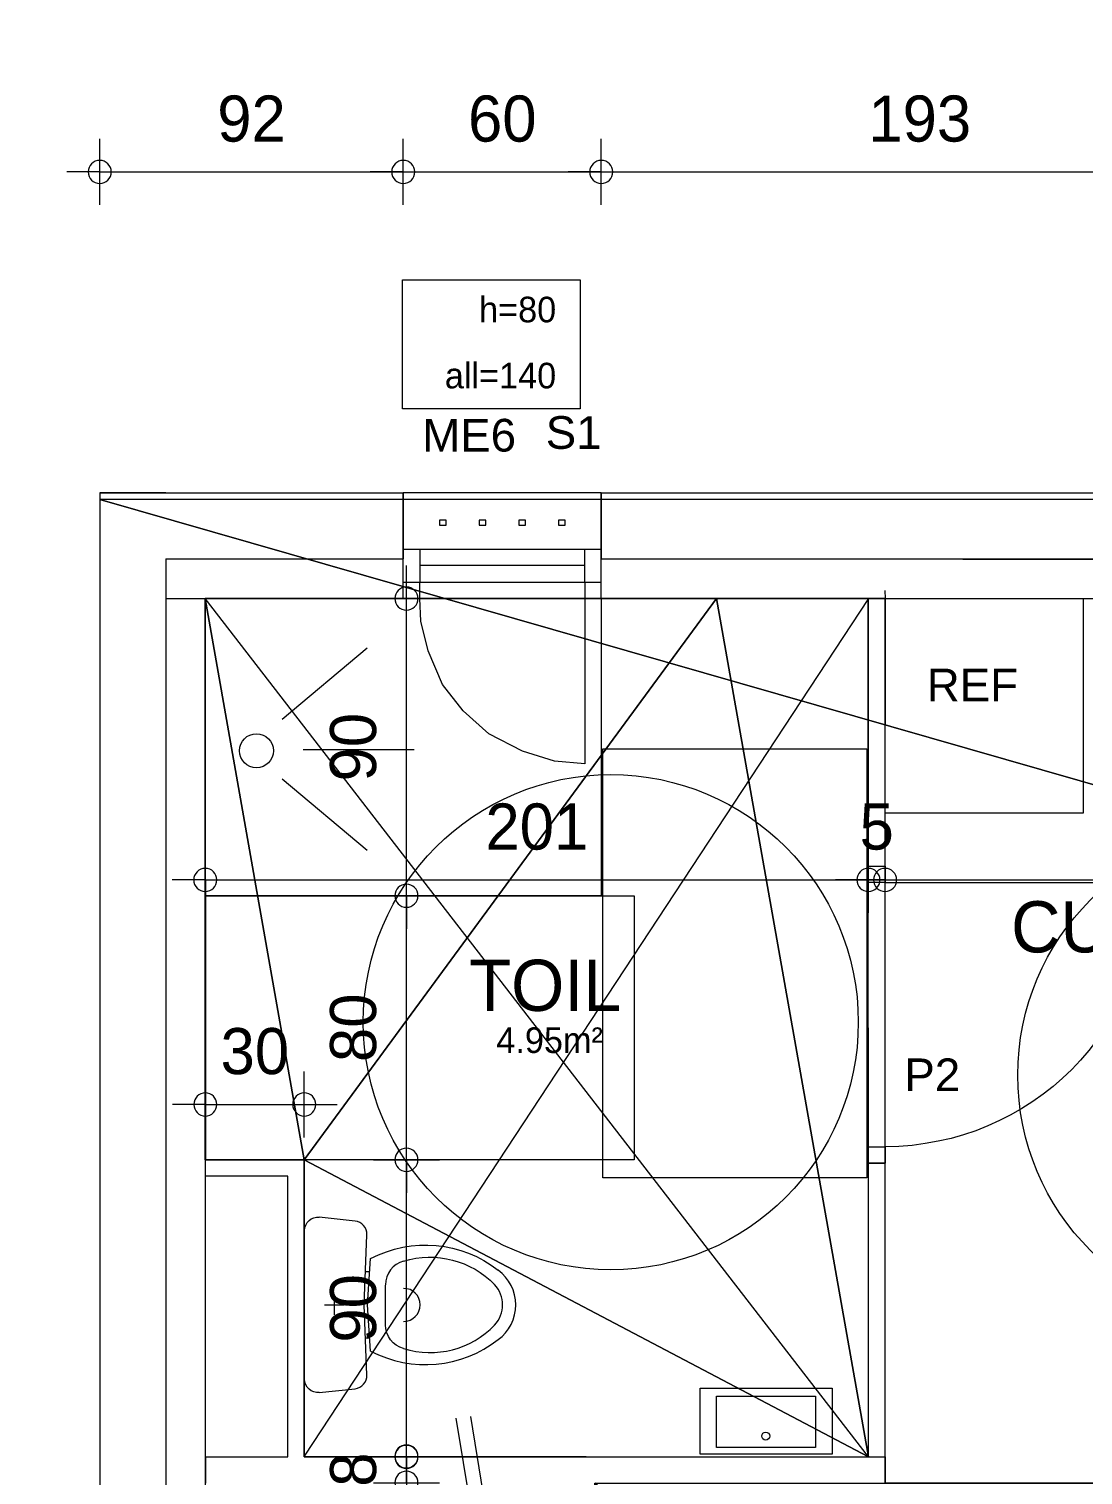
# Model space of a CAD drawing. Header units: metres. Extents: x 1.8 to 61.8, y -52.8 to -10.8.
# Drawn here: x 6.387 to 9.582, y -18.646 to -14.265 of the extents above; entities that cross this region are included whole.
import ezdxf
from ezdxf.enums import TextEntityAlignment as Align
from ezdxf.lldxf.tags import DXFTag

# ---------------------------------------------------------------- set-up
doc = ezdxf.new("R2010")
doc.units = ezdxf.units.M
doc.header["$MEASUREMENT"] = 0
for name, color, linetype in [('Calque commun', 7, 'Continuous'), ('Calque2', 7, 'Continuous'), ('Calque7', 7, 'Continuous'), ('Textes', 7, 'Continuous')]:
    doc.layers.add(name, color=color, linetype=linetype)
doc.styles.add('Arial8', font='arial.ttf', dxfattribs={"height": 0.098961})
doc.styles.add('Century Gothic11', font='GOTHIC.TTF', dxfattribs={"height": 0.139636})
doc.styles.add('Century Gothic19', font='GOTHIC.TTF', dxfattribs={"height": 0.155151})
doc.styles.add('Century Gothic5', font='GOTHIC.TTF', dxfattribs={"height": 0.077575})
tags = doc.linetypes.add('DASHDOT2', pattern=[0.5, 0.25, -0.125, 0, -0.125]).pattern_tags.tags
tags[10:11] = [DXFTag(74, 4), DXFTag(75, 0), DXFTag(340, '0'), DXFTag(46, 1.0), DXFTag(50, 0.0), DXFTag(44, 0.0), DXFTag(45, 0.0)]
tags[8:9] = [DXFTag(74, 4), DXFTag(75, 0), DXFTag(340, '0'), DXFTag(46, 1.0), DXFTag(50, 0.0), DXFTag(44, 0.0), DXFTag(45, 0.0)]
tags[6:7] = [DXFTag(74, 4), DXFTag(75, 0), DXFTag(340, '0'), DXFTag(46, 1.0), DXFTag(50, 0.0), DXFTag(44, 0.0), DXFTag(45, 0.0)]
tags[4:5] = [DXFTag(74, 4), DXFTag(75, 0), DXFTag(340, '0'), DXFTag(46, 1.0), DXFTag(50, 0.0), DXFTag(44, 0.0), DXFTag(45, 0.0)]
tags = doc.linetypes.add('HIDDEN', pattern=[0.375, 0.25, -0.125]).pattern_tags.tags
tags[6:7] = [DXFTag(74, 4), DXFTag(75, 0), DXFTag(340, '0'), DXFTag(46, 1.0), DXFTag(50, 0.0), DXFTag(44, 0.0), DXFTag(45, 0.0)]
tags[4:5] = [DXFTag(74, 4), DXFTag(75, 0), DXFTag(340, '0'), DXFTag(46, 1.0), DXFTag(50, 0.0), DXFTag(44, 0.0), DXFTag(45, 0.0)]
tags = doc.linetypes.add('HIDDEN2', pattern=[0.1875, 0.125, -0.0625]).pattern_tags.tags
tags[6:7] = [DXFTag(74, 4), DXFTag(75, 0), DXFTag(340, '0'), DXFTag(46, 1.0), DXFTag(50, 0.0), DXFTag(44, 0.0), DXFTag(45, 0.0)]
tags[4:5] = [DXFTag(74, 4), DXFTag(75, 0), DXFTag(340, '0'), DXFTag(46, 1.0), DXFTag(50, 0.0), DXFTag(44, 0.0), DXFTag(45, 0.0)]

# ---------------------------------------------------------------- blocks, each defined once
blk = doc.blocks.new('Block52915')
at = {"layer": 'Calque commun', "color": 7, "linetype": 'Continuous', "lineweight": 18}
for p, q in [((6.8015, -15.6712), (6.6016, -15.6712)), ((6.8015, -15.8712), (6.8016, -15.8712))]:
    blk.add_line(p, q, dxfattribs=at)
at = {"layer": 'Calque commun', "color": 7, "linetype": 'Continuous', "lineweight": 9}
blk.add_line((6.8015, -15.9912), (6.9216, -15.9912), dxfattribs=at)
blk = doc.blocks.new('Block52943')
at = {"layer": 'Calque commun', "color": 7, "linetype": 'Continuous', "lineweight": 18}
for p, q in [((6.6015, -15.6712), (7.5216, -15.6712)), ((8.1216, -15.6712), (10.0516, -15.6712))]:
    blk.add_line(p, q, dxfattribs=at)
at = {"layer": 'Calque commun', "color": 7, "linetype": 'Continuous', "lineweight": 9}
for p, q in [((6.8015, -15.8712), (7.5216, -15.8712)), ((8.1216, -15.8712), (10.0516, -15.8712)), ((6.9216, -15.9912), (7.5216, -15.9912)), ((8.1216, -15.9912), (10.0516, -15.9912))]:
    blk.add_line(p, q, dxfattribs=at)
blk = doc.blocks.new('Block52944')
at = {"layer": 'Calque commun', "color": 7, "linetype": 'Continuous', "lineweight": 18}
blk.add_line((6.6015, -15.6712), (6.6015, -24.6712), dxfattribs=at)
at = {"layer": 'Calque commun', "color": 7, "linetype": 'Continuous', "lineweight": 9}
for p, q in [((6.8015, -15.8712), (6.8015, -24.4712)), ((6.9216, -15.9912), (6.9216, -24.3512))]:
    blk.add_line(p, q, dxfattribs=at)
blk = doc.blocks.new('new37')
at = {"layer": 'Calque commun', "color": 5, "linetype": 'Continuous', "lineweight": 9}
blk.add_arc((0, 0), 0.5, 0, 359.99941, dxfattribs=at)
blk = doc.blocks.new('new38')
at = {"layer": 'Calque commun', "color": 5, "linetype": 'Continuous', "lineweight": 9}
blk.add_arc((0, 0), 0.5, 0, 359.99941, dxfattribs=at)
blk = doc.blocks.new('DimLine53129')
at = {"layer": 'Calque commun', "color": 5, "linetype": 'Continuous', "lineweight": 9}
for p, q in [((7.5216, -14.7987), (7.5216, -14.5987)), ((8.1216, -14.7987), (8.1216, -14.5987)), ((7.5216, -14.6987), (7.4216, -14.6987)), ((7.5216, -14.6987), (8.1216, -14.6987)), ((8.1216, -14.6987), (8.2216, -14.6987))]:
    blk.add_line(p, q, dxfattribs=at)
at = {"layer": 'Calque commun', "color": 5, "linetype": 'Continuous', "lineweight": 9, "xscale": 0.07000000029802322, "yscale": 0.07000000029802322, "zscale": 0.07000000029802322}
for name, p in [('new37', (7.5216, -14.6987)), ('new38', (8.1216, -14.6987))]:
    blk.add_blockref(name, p, dxfattribs=at)
at = {"layer": 'Calque commun', "color": 5, "linetype": 'Continuous', "lineweight": 9, "style": 'Century Gothic11'}
blk.add_text('60', height=0.13964, dxfattribs=at).set_placement((7.8216, -14.6487), align=Align.BOTTOM_CENTER)
blk = doc.blocks.new('new41')
at = {"layer": 'Calque commun', "color": 5, "linetype": 'Continuous', "lineweight": 9}
blk.add_arc((0, 0), 0.5, 0, 359.99941, dxfattribs=at)
blk = doc.blocks.new('new42')
at = {"layer": 'Calque commun', "color": 5, "linetype": 'Continuous', "lineweight": 9}
blk.add_arc((0, 0), 0.5, 0, 359.99941, dxfattribs=at)
blk = doc.blocks.new('DimLine53145')
at = {"layer": 'Calque commun', "color": 5, "linetype": 'Continuous', "lineweight": 9}
for p, q in [((6.6016, -14.7987), (6.6016, -14.5987)), ((7.5216, -14.7987), (7.5216, -14.5987)), ((6.6016, -14.6987), (6.5016, -14.6987)), ((6.6016, -14.6987), (7.5216, -14.6987)), ((7.5216, -14.6987), (7.6216, -14.6987))]:
    blk.add_line(p, q, dxfattribs=at)
at = {"layer": 'Calque commun', "color": 5, "linetype": 'Continuous', "lineweight": 9, "xscale": 0.07000000029802322, "yscale": 0.07000000029802322, "zscale": 0.07000000029802322}
for name, p in [('new41', (6.6016, -14.6987)), ('new42', (7.5216, -14.6987))]:
    blk.add_blockref(name, p, dxfattribs=at)
at = {"layer": 'Calque commun', "color": 5, "linetype": 'Continuous', "lineweight": 9, "style": 'Century Gothic11'}
blk.add_text('92', height=0.13964, dxfattribs=at).set_placement((7.0616, -14.6487), align=Align.BOTTOM_CENTER)
blk = doc.blocks.new('new43')
at = {"layer": 'Calque commun', "color": 5, "linetype": 'Continuous', "lineweight": 9}
blk.add_arc((0, 0), 0.5, 0, 359.99941, dxfattribs=at)
blk = doc.blocks.new('new44')
at = {"layer": 'Calque commun', "color": 5, "linetype": 'Continuous', "lineweight": 9}
blk.add_arc((0, 0), 0.5, 0, 359.99941, dxfattribs=at)
blk = doc.blocks.new('DimLine53153')
at = {"layer": 'Calque commun', "color": 5, "linetype": 'Continuous', "lineweight": 9}
for p, q in [((8.1216, -14.7987), (8.1216, -14.5987)), ((10.0516, -14.7987), (10.0516, -14.5987)), ((8.1216, -14.6987), (8.0216, -14.6987)), ((8.1216, -14.6987), (10.0516, -14.6987)), ((10.0516, -14.6987), (10.1516, -14.6987))]:
    blk.add_line(p, q, dxfattribs=at)
at = {"layer": 'Calque commun', "color": 5, "linetype": 'Continuous', "lineweight": 9, "xscale": 0.07000000029802322, "yscale": 0.07000000029802322, "zscale": 0.07000000029802322}
for name, p in [('new43', (8.1216, -14.6987)), ('new44', (10.0516, -14.6987))]:
    blk.add_blockref(name, p, dxfattribs=at)
at = {"layer": 'Calque commun', "color": 5, "linetype": 'Continuous', "lineweight": 9, "style": 'Century Gothic11'}
blk.add_text('193', height=0.13964, dxfattribs=at).set_placement((9.0866, -14.6487), align=Align.BOTTOM_CENTER)
blk = doc.blocks.new('@PRES_1_$$_1-13')
at = {"layer": 'Calque commun', "color": 5, "linetype": 'Continuous', "lineweight": 9}
for p, q in [((0, 0.32), (0.6, 0.32)), ((0.6, 0.15), (0, 0.15)), ((0.05, 0.05), (0.05, 0.15)), ((0.55, 0.15), (0.55, 0.05)), ((0.05, 0.1), (0.55, 0.1)), ((0.6, 0.05), (0, 0.05)), ((0, 0), (0.6, 0))]:
    blk.add_line(p, q, dxfattribs=at)
blk = doc.blocks.new('@PRES_1_$$_1-14')
at = {"layer": 'Calque commun', "color": 7, "linetype": 'Continuous', "lineweight": 9}
blk.add_line((0, 0), (0, 0.32), dxfattribs=at)
blk = doc.blocks.new('@PRES_1_$$_1-15')
at = {"layer": 'Calque commun', "color": 7, "linetype": 'Continuous', "lineweight": 9}
blk.add_line((0, 0), (0, 0.32), dxfattribs=at)
blk = doc.blocks.new('INTER_2D_COMB5')
at = {"layer": 'Calque commun', "color": 0, "linetype": 'ByBlock', "lineweight": -2}
for name in ['@PRES_1_$$_1-13', '@PRES_1_$$_1-14']:
    blk.add_blockref(name, (0, 0), dxfattribs=at)
at = {"layer": 'Calque commun', "color": 0, "linetype": 'ByBlock', "lineweight": -2, "extrusion": (0, 0, -1), "xscale": -1, "yscale": -1, "zscale": -1, "rotation": -180}
blk.add_blockref('@PRES_1_$$_1-15', (-0.6, 0), dxfattribs=at)
blk = doc.blocks.new('PLACED_COMB5')
at = {"layer": 'Calque commun', "color": 0, "linetype": 'ByBlock', "lineweight": -2}
blk.add_blockref('INTER_2D_COMB5', (0, 0), dxfattribs=at)
blk = doc.blocks.new('douche90x120')
at = {"layer": 'Calque commun', "color": 7, "linetype": 'Continuous', "lineweight": 9}
for p, q in [((-0.491, -0.1501), (-0.2333, -0.3664)), ((-0.6334, -0.4582), (-0.2969, -0.4582)), ((-0.491, -0.7635), (-0.2333, -0.5472))]:
    blk.add_line(p, q, dxfattribs=at)
blk.add_arc((-0.1549, -0.4608), 0.0514, 90, 89.9994, dxfattribs=at)
mesh = blk.add_polyface(dxfattribs=at)
corners = [(-1.2, -0.9), (0, -0.9), (0, 0), (-1.2, 0)]
mesh.append_faces([[corners[k] for k in face] for face in [(0, 1, 2, 3)]], dxfattribs={"color": 7})
blk = doc.blocks.new('80x130')
at = {"layer": 'Calque commun', "color": 7, "linetype": 'HIDDEN', "lineweight": 9}
mesh = blk.add_polyface(dxfattribs=at)
corners = [(0, 0), (0, 1.3), (0.8, 1.3), (0.8, 0)]
mesh.append_faces([[corners[k] for k in face] for face in [(0, 1, 2, 3)]], dxfattribs={"color": 7})
blk = doc.blocks.new('xmodule1pd29')
at = {"layer": 'Calque commun', "color": 5, "linetype": 'Continuous', "lineweight": 9}
blk.add_arc((0, 0), 0.5, 0, 359.99941, dxfattribs=at)
blk = doc.blocks.new('xmodule1pd30')
at = {"layer": 'Calque commun', "color": 5, "linetype": 'Continuous', "lineweight": 9}
blk.add_arc((0, 0), 0.5, 0, 359.99941, dxfattribs=at)
blk = doc.blocks.new('DimLine53452-2')
at = {"layer": 'Calque commun', "color": 5, "linetype": 'Continuous', "lineweight": 9}
for p, q in [((6.9216, -16.9433), (6.9216, -16.7433)), ((8.9309, -16.9433), (8.9309, -16.7433)), ((6.9216, -16.8433), (6.8216, -16.8433)), ((6.9216, -16.8433), (8.9309, -16.8433)), ((8.9309, -16.8433), (9.0309, -16.8433))]:
    blk.add_line(p, q, dxfattribs=at)
at = {"layer": 'Calque commun', "color": 5, "linetype": 'Continuous', "lineweight": 9, "xscale": 0.07000000029802322, "yscale": 0.07000000029802322, "zscale": 0.07000000029802322}
for name, p in [('xmodule1pd29', (6.9216, -16.8433)), ('xmodule1pd30', (8.9309, -16.8433))]:
    blk.add_blockref(name, p, dxfattribs=at)
at = {"layer": 'Calque commun', "color": 5, "linetype": 'Continuous', "lineweight": 9, "style": 'Century Gothic11'}
blk.add_text('201', height=0.13964, dxfattribs=at).set_placement((7.9262, -16.7933), align=Align.BOTTOM_CENTER)
blk = doc.blocks.new('xmodule1pd31')
at = {"layer": 'Calque commun', "color": 5, "linetype": 'Continuous', "lineweight": 9}
blk.add_arc((0, 0), 0.5, 0, 359.99941, dxfattribs=at)
blk = doc.blocks.new('xmodule1pd32')
at = {"layer": 'Calque commun', "color": 5, "linetype": 'Continuous', "lineweight": 9}
blk.add_arc((0, 0), 0.5, 0, 359.99941, dxfattribs=at)
blk = doc.blocks.new('DimLine53460-2')
at = {"layer": 'Calque commun', "color": 5, "linetype": 'Continuous', "lineweight": 9}
for p, q in [((8.9309, -16.9433), (8.9309, -16.7433)), ((8.9816, -16.9433), (8.9816, -16.7433)), ((8.9309, -16.8433), (8.8309, -16.8433)), ((8.9309, -16.8433), (8.9816, -16.8433)), ((8.9816, -16.8433), (9.0816, -16.8433))]:
    blk.add_line(p, q, dxfattribs=at)
at = {"layer": 'Calque commun', "color": 5, "linetype": 'Continuous', "lineweight": 9, "xscale": 0.07000000029802322, "yscale": 0.07000000029802322, "zscale": 0.07000000029802322}
for name, p in [('xmodule1pd31', (8.9309, -16.8433)), ('xmodule1pd32', (8.9816, -16.8433))]:
    blk.add_blockref(name, p, dxfattribs=at)
at = {"layer": 'Calque commun', "color": 5, "linetype": 'Continuous', "lineweight": 9, "style": 'Century Gothic11'}
blk.add_text('5', height=0.1396, dxfattribs=at).set_placement((8.9562, -16.7933), align=Align.BOTTOM_CENTER)
blk = doc.blocks.new('xmodule1pd33')
at = {"layer": 'Calque commun', "color": 5, "linetype": 'Continuous', "lineweight": 9}
blk.add_arc((0, 0), 0.5, 0, 359.99941, dxfattribs=at)
blk = doc.blocks.new('xmodule1pd34')
at = {"layer": 'Calque commun', "color": 5, "linetype": 'Continuous', "lineweight": 9}
blk.add_arc((0, 0), 0.5, 0, 359.99941, dxfattribs=at)
blk = doc.blocks.new('DimLine53468-2')
at = {"layer": 'Calque commun', "color": 5, "linetype": 'Continuous', "lineweight": 9}
for p, q in [((8.9816, -16.9433), (8.9816, -16.7433)), ((11.5283, -16.9433), (11.5283, -16.7433)), ((8.9816, -16.8433), (8.8816, -16.8433)), ((8.9816, -16.8433), (11.5283, -16.8433)), ((11.5283, -16.8433), (11.6283, -16.8433))]:
    blk.add_line(p, q, dxfattribs=at)
at = {"layer": 'Calque commun', "color": 5, "linetype": 'Continuous', "lineweight": 9, "xscale": 0.07000000029802322, "yscale": 0.07000000029802322, "zscale": 0.07000000029802322}
for name, p in [('xmodule1pd33', (8.9816, -16.8433)), ('xmodule1pd34', (11.5283, -16.8433))]:
    blk.add_blockref(name, p, dxfattribs=at)
at = {"layer": 'Calque commun', "color": 5, "linetype": 'Continuous', "lineweight": 9, "style": 'Century Gothic11'}
blk.add_text('255', height=0.13964, dxfattribs=at).set_placement((10.2549, -16.7933), align=Align.BOTTOM_CENTER)
blk = doc.blocks.new('xmodule1pd37')
at = {"layer": 'Calque commun', "color": 5, "linetype": 'Continuous', "lineweight": 9}
blk.add_arc((0, 0), 0.5, 0, 359.99941, dxfattribs=at)
blk = doc.blocks.new('xmodule1pd38')
at = {"layer": 'Calque commun', "color": 5, "linetype": 'Continuous', "lineweight": 9}
blk.add_arc((0, 0), 0.5, 0, 359.99941, dxfattribs=at)
blk = doc.blocks.new('DimLine53484-2')
at = {"layer": 'Calque commun', "color": 5, "linetype": 'Continuous', "lineweight": 9}
for p, q in [((7.5311, -17.6912), (7.5311, -17.5912)), ((7.4311, -17.6912), (7.6311, -17.6912)), ((7.5311, -18.5912), (7.5311, -17.6912)), ((7.4311, -18.5912), (7.6311, -18.5912)), ((7.5311, -18.5912), (7.5311, -18.6912))]:
    blk.add_line(p, q, dxfattribs=at)
at = {"layer": 'Calque commun', "color": 5, "linetype": 'Continuous', "lineweight": 9, "xscale": 0.07000000029802322, "yscale": 0.07000000029802322, "zscale": 0.07000000029802322, "rotation": 90}
for name, p in [('xmodule1pd38', (7.5311, -17.6912)), ('xmodule1pd37', (7.5311, -18.5912))]:
    blk.add_blockref(name, p, dxfattribs=at)
at = {"layer": 'Calque commun', "color": 5, "linetype": 'Continuous', "lineweight": 9, "style": 'Century Gothic11'}
blk.add_text('90', height=0.13964, rotation=90, dxfattribs=at).set_placement((7.4811, -18.1412), align=Align.BOTTOM_CENTER)
blk = doc.blocks.new('xmodule1pd39')
at = {"layer": 'Calque commun', "color": 5, "linetype": 'Continuous', "lineweight": 9}
blk.add_arc((0, 0), 0.5, 0, 359.99941, dxfattribs=at)
blk = doc.blocks.new('xmodule1pd40')
at = {"layer": 'Calque commun', "color": 5, "linetype": 'Continuous', "lineweight": 9}
blk.add_arc((0, 0), 0.5, 0, 359.99941, dxfattribs=at)
blk = doc.blocks.new('DimLine53492-2')
at = {"layer": 'Calque commun', "color": 5, "linetype": 'Continuous', "lineweight": 9}
for p, q in [((7.5311, -16.8912), (7.5311, -16.7912)), ((7.4311, -16.8912), (7.6311, -16.8912)), ((7.5311, -17.6912), (7.5311, -16.8912)), ((7.4311, -17.6912), (7.6311, -17.6912)), ((7.5311, -17.6912), (7.5311, -17.7912))]:
    blk.add_line(p, q, dxfattribs=at)
at = {"layer": 'Calque commun', "color": 5, "linetype": 'Continuous', "lineweight": 9, "xscale": 0.07000000029802322, "yscale": 0.07000000029802322, "zscale": 0.07000000029802322, "rotation": 90}
for name, p in [('xmodule1pd40', (7.5311, -16.8912)), ('xmodule1pd39', (7.5311, -17.6912))]:
    blk.add_blockref(name, p, dxfattribs=at)
at = {"layer": 'Calque commun', "color": 5, "linetype": 'Continuous', "lineweight": 9, "style": 'Century Gothic11'}
blk.add_text('80', height=0.13964, rotation=90, dxfattribs=at).set_placement((7.4811, -17.2912), align=Align.BOTTOM_CENTER)
blk = doc.blocks.new('xmodule1pd41')
at = {"layer": 'Calque commun', "color": 5, "linetype": 'Continuous', "lineweight": 9}
blk.add_arc((0, 0), 0.5, 0, 359.99941, dxfattribs=at)
blk = doc.blocks.new('xmodule1pd42')
at = {"layer": 'Calque commun', "color": 5, "linetype": 'Continuous', "lineweight": 9}
blk.add_arc((0, 0), 0.5, 0, 359.99941, dxfattribs=at)
blk = doc.blocks.new('DimLine53500-2')
at = {"layer": 'Calque commun', "color": 5, "linetype": 'Continuous', "lineweight": 9}
for p, q in [((7.5311, -15.9912), (7.5311, -15.8912)), ((7.4311, -15.9912), (7.6311, -15.9912)), ((7.5311, -16.8912), (7.5311, -15.9912)), ((7.4311, -16.8912), (7.6311, -16.8912)), ((7.5311, -16.8912), (7.5311, -16.9912))]:
    blk.add_line(p, q, dxfattribs=at)
at = {"layer": 'Calque commun', "color": 5, "linetype": 'Continuous', "lineweight": 9, "xscale": 0.07000000029802322, "yscale": 0.07000000029802322, "zscale": 0.07000000029802322, "rotation": 90}
for name, p in [('xmodule1pd42', (7.5311, -15.9912)), ('xmodule1pd41', (7.5311, -16.8912))]:
    blk.add_blockref(name, p, dxfattribs=at)
at = {"layer": 'Calque commun', "color": 5, "linetype": 'Continuous', "lineweight": 9, "style": 'Century Gothic11'}
blk.add_text('90', height=0.13964, rotation=90, dxfattribs=at).set_placement((7.4811, -16.4412), align=Align.BOTTOM_CENTER)
blk = doc.blocks.new('xmodule1pd55')
at = {"layer": 'Calque commun', "color": 5, "linetype": 'Continuous', "lineweight": 9}
blk.add_arc((0, 0), 0.5, 0, 359.99941, dxfattribs=at)
blk = doc.blocks.new('xmodule1pd56')
at = {"layer": 'Calque commun', "color": 5, "linetype": 'Continuous', "lineweight": 9}
blk.add_arc((0, 0), 0.5, 0, 359.99941, dxfattribs=at)
blk = doc.blocks.new('DimLine55785-2')
at = {"layer": 'Calque commun', "color": 5, "linetype": 'Continuous', "lineweight": 9}
for p, q in [((6.9217, -17.6236), (6.9217, -17.4236)), ((7.2215, -17.6236), (7.2215, -17.4236)), ((6.9217, -17.5236), (6.8217, -17.5236)), ((6.9217, -17.5236), (7.2215, -17.5236)), ((7.2215, -17.5236), (7.3215, -17.5236))]:
    blk.add_line(p, q, dxfattribs=at)
at = {"layer": 'Calque commun', "color": 5, "linetype": 'Continuous', "lineweight": 9, "xscale": 0.07000000029802322, "yscale": 0.07000000029802322, "zscale": 0.07000000029802322}
for name, p in [('xmodule1pd55', (6.9217, -17.5236)), ('xmodule1pd56', (7.2215, -17.5236))]:
    blk.add_blockref(name, p, dxfattribs=at)
at = {"layer": 'Calque commun', "color": 5, "linetype": 'Continuous', "lineweight": 9, "style": 'Century Gothic11'}
blk.add_text('30', height=0.13964, dxfattribs=at).set_placement((7.0716, -17.4736), align=Align.BOTTOM_CENTER)
blk = doc.blocks.new('lavmain')
at = {"layer": 'Calque commun', "color": 7, "linetype": 'Continuous', "lineweight": 9}
for p, q in [((0.4, 0), (0, 0)), ((0, 0), (0, -0.2)), ((0.4, -0.2), (0.4, 0)), ((0.35, -0.02), (0.05, -0.02)), ((0.05, -0.02), (0.05, -0.1757)), ((0.35, -0.1757), (0.35, -0.02)), ((0, -0.2), (0.4, -0.2)), ((0.05, -0.1757), (0.35, -0.1757))]:
    blk.add_line(p, q, dxfattribs=at)
blk.add_arc((0.1993, -0.055), 0.0121, 90, 89.9994, dxfattribs=at)
blk = doc.blocks.new('xmodule1pd61')
at = {"layer": 'Calque commun', "color": 5, "linetype": 'Continuous', "lineweight": 9}
blk.add_arc((0, 0), 0.5, 0, 359.99941, dxfattribs=at)
blk = doc.blocks.new('xmodule1pd62')
at = {"layer": 'Calque commun', "color": 5, "linetype": 'Continuous', "lineweight": 9}
blk.add_arc((0, 0), 0.5, 0, 359.99941, dxfattribs=at)
blk = doc.blocks.new('DimLine59627-2')
at = {"layer": 'Calque commun', "color": 5, "linetype": 'Continuous', "lineweight": 9}
for p, q in [((7.5311, -18.5897), (7.5311, -18.4897)), ((7.4311, -18.5897), (7.6311, -18.5897)), ((7.5311, -18.6697), (7.5311, -18.5897)), ((7.4311, -18.6697), (7.6311, -18.6697)), ((7.5311, -18.6697), (7.5311, -18.7697))]:
    blk.add_line(p, q, dxfattribs=at)
at = {"layer": 'Calque commun', "color": 5, "linetype": 'Continuous', "lineweight": 9, "xscale": 0.07000000029802322, "yscale": 0.07000000029802322, "zscale": 0.07000000029802322, "rotation": 90}
for name, p in [('xmodule1pd62', (7.5311, -18.5897)), ('xmodule1pd61', (7.5311, -18.6697))]:
    blk.add_blockref(name, p, dxfattribs=at)
at = {"layer": 'Calque commun', "color": 5, "linetype": 'Continuous', "lineweight": 9, "style": 'Century Gothic11'}
blk.add_text('8', height=0.1396, rotation=90.002, dxfattribs=at).set_placement((7.4811, -18.6297), align=Align.BOTTOM_CENTER)
blk = doc.blocks.new('60x65')
at = {"layer": 'Calque commun', "color": 7, "linetype": 'HIDDEN', "lineweight": 9}
mesh = blk.add_polyface(dxfattribs=at)
corners = [(0, 0.6), (0.65, 0.6), (0.65, 0), (0, 0)]
mesh.append_faces([[corners[k] for k in face] for face in [(0, 1, 2, 3)]], dxfattribs={"color": 7})
blk = doc.blocks.new('@PRES_1_$$_1-46')
at = {"layer": 'Calque commun', "color": 5, "linetype": 'Continuous', "lineweight": 9}
blk.add_line((0.05, 0.05), (0.05, 0.85), dxfattribs=at)
at = {"layer": 'Calque commun', "color": 5, "linetype": 'Continuous', "lineweight": 9, "extrusion": (0, 0, -1)}
blk.add_arc((-0.05, 0.05), 0.8, 90, 180, dxfattribs=at)
at = {"layer": 'Calque commun', "color": 5, "linetype": 'Continuous', "lineweight": 9}
mesh = blk.add_polyface(dxfattribs=at)
corners = [(0, 0), (0, 0.05), (0.05, 0.05), (0.05, 0)]
mesh.append_faces([[corners[k] for k in face] for face in [(0, 1, 2, 3)]], dxfattribs={"color": 5})
mesh = blk.add_polyface(dxfattribs=at)
corners = [(0.85, 0), (0.85, 0.05), (0.9, 0.05), (0.9, 0)]
mesh.append_faces([[corners[k] for k in face] for face in [(0, 1, 2, 3)]], dxfattribs={"color": 5})
blk = doc.blocks.new('@PRES_1_$$_1-47')
at = {"layer": 'Calque commun', "color": 0, "linetype": 'ByBlock', "lineweight": -2}
blk.add_line((0, 0), (0, 0.05), dxfattribs=at)
blk = doc.blocks.new('@PRES_1_$$_1-48')
at = {"layer": 'Calque commun', "color": 0, "linetype": 'ByBlock', "lineweight": -2}
blk.add_line((0, 0), (0, 0.05), dxfattribs=at)
blk = doc.blocks.new('INTER_2D_COMB16')
at = {"layer": 'Calque commun', "color": 0, "linetype": 'ByBlock', "lineweight": -2}
blk.add_blockref('@PRES_1_$$_1-46', (0, 0), dxfattribs=at)
at = {"layer": 'Calque7', "color": 15, "linetype": 'Continuous', "lineweight": 18}
blk.add_blockref('@PRES_1_$$_1-47', (0, 0), dxfattribs=at)
at = {"layer": 'Calque7', "color": 15, "linetype": 'Continuous', "lineweight": 18, "extrusion": (0, 0, -1), "xscale": -1, "yscale": -1, "zscale": -1, "rotation": -180}
blk.add_blockref('@PRES_1_$$_1-48', (-0.9, 0), dxfattribs=at)
blk = doc.blocks.new('PLACED_COMB16')
at = {"layer": 'Calque commun', "color": 0, "linetype": 'ByBlock', "lineweight": -2}
blk.add_blockref('INTER_2D_COMB16', (0, 0), dxfattribs=at)
blk = doc.blocks.new('xmodule1pd73')
at = {"layer": 'Calque commun', "color": 9, "linetype": 'HIDDEN2', "lineweight": 9}
for p, q in [((8.9316, -18.5912), (6.9216, -15.9912)), ((8.9316, -15.9912), (7.2215, -18.5893))]:
    blk.add_line(p, q, dxfattribs=at)
at = {"layer": 'Calque commun', "color": 15, "linetype": 'Continuous', "lineweight": 18}
for p, q in [((8.9816, -15.9912), (8.9316, -15.9912)), ((8.9316, -16.8015), (8.9316, -15.9912)), ((8.9816, -16.8015), (8.9816, -15.9912)), ((7.2215, -17.6912), (6.9216, -17.6912)), ((6.9216, -17.6912), (6.9216, -17.7412)), ((7.2215, -18.5912), (7.2215, -17.6912)), ((7.1715, -17.7412), (6.9216, -17.7412)), ((7.1715, -18.5912), (7.1715, -17.7412)), ((8.9316, -18.5912), (8.9316, -17.7015)), ((8.9816, -18.6413), (8.9816, -17.7015))]:
    blk.add_line(p, q, dxfattribs=at)
at = {"layer": 'Calque commun', "color": 7, "linetype": 'Continuous', "lineweight": 9}
blk.add_line((8.9816, -15.9912), (8.9816, -16.3712), dxfattribs=at)
at = {"layer": 'Calque commun', "color": 7, "linetype": 'DASHDOT2', "lineweight": 9}
for p, q in [((7.9117, -19.8805), (7.682, -18.474)), ((7.9557, -19.875), (7.7259, -18.4685))]:
    blk.add_line(p, q, dxfattribs=at)
at = {"layer": 'Calque commun', "color": 7, "linetype": 'Continuous', "lineweight": 18}
for p, q in [((6.9217, -18.5912), (6.9217, -18.6712)), ((6.9217, -18.5912), (7.1715, -18.5912)), ((7.2215, -18.5912), (8.9816, -18.5912)), ((8.9816, -18.5912), (8.9816, -18.6712))]:
    blk.add_line(p, q, dxfattribs=at)
at = {"layer": 'Calque commun', "color": 7, "linetype": 'HIDDEN', "lineweight": 9, "flags": 128}
blk.add_lwpolyline([(8.0716, -15.9412), (8.0716, -16.4912), (7.98, -16.4841), (7.883, -16.4529), (7.7807, -16.4009), (7.7027, -16.3316), (7.6403, -16.2518), (7.5969, -16.1496), (7.5744, -16.0594), (7.5716, -15.9912), (7.5716, -15.9412)], dxfattribs=at)
at = {"layer": 'Calque commun', "color": 7, "linetype": 'HIDDEN', "lineweight": 9, "extrusion": (0, -1.22461e-16, -1)}
for centre in [(-8.1504, -17.2743), (-10.1335, -17.4349)]:
    blk.add_arc(centre, 0.75, 270, 269.9994, dxfattribs=at)
at = {"layer": 'Calque commun', "color": 5, "linetype": 'Continuous', "lineweight": 9}
for name in ['DimLine53500-2', 'DimLine53452-2', 'DimLine53460-2', 'DimLine53468-2', 'DimLine53492-2', 'DimLine55785-2', 'DimLine53484-2', 'DimLine59627-2']:
    blk.add_blockref(name, (0, 0), dxfattribs=at)
at = {"layer": 'Calque commun', "color": 0, "linetype": 'ByBlock', "lineweight": -2, "extrusion": (0, 0, -1), "xscale": -1, "yscale": -1, "zscale": -1, "rotation": -180}
blk.add_blockref('douche90x120', (-6.9216, -15.9912), dxfattribs=at)
at = {"layer": 'Calque commun', "color": 0, "linetype": 'ByBlock', "lineweight": -2}
for name, p, rotation in [('60x65', (9.5816, -16.6412), 90), ('PLACED_COMB16', (8.9316, -16.8015), -90.00000000000001), ('80x130', (8.2216, -17.6912), 90)]:
    blk.add_blockref(name, p, dxfattribs=dict(at, rotation=rotation))
blk.add_blockref('80x130', (8.1264, -17.746), dxfattribs=at)
at = {"layer": 'Calque commun', "color": 0, "linetype": 'ByBlock', "lineweight": -2, "extrusion": (0, 0, -1), "xscale": -1, "yscale": -1, "zscale": -1}
blk.add_blockref('lavmain', (-8.4207, -18.583), dxfattribs=at)
at = {"layer": 'Calque commun', "color": 9, "linetype": 'ByBlock', "lineweight": -2, "style": 'Century Gothic5'}
blk.add_text('4.95m²', height=0.07758, dxfattribs=at).set_placement((8.1264, -17.29), align=Align.TOP_RIGHT)
at = {"layer": 'Textes', "color": 5, "linetype": 'ByBlock', "lineweight": -2, "style": 'Arial8'}
for s, p in [('REF', (9.1079, -16.332)), ('P2', (9.04, -17.5129))]:
    blk.add_text(s, height=0.09896, dxfattribs=at).set_placement(p, align=Align.BOTTOM_LEFT)
at = {"layer": 'Textes', "color": 5, "linetype": 'ByBlock', "lineweight": -2, "style": 'Century Gothic19'}
for s, p in [('CUISINE', (10.2048, -16.9079)), ('TOIL', (8.1826, -17.0851))]:
    blk.add_text(s, height=0.15515, dxfattribs=at).set_placement(p, align=Align.TOP_RIGHT)
at = {"layer": 'Calque commun', "color": 9, "linetype": 'Continuous', "lineweight": 9}
mesh = blk.add_polyface(dxfattribs=at)
corners = [(8.9316, -18.5912), (8.9305, -15.9912), (8.4705, -15.9912), (7.2215, -17.6912), (7.2215, -18.5893), (6.9216, -15.9912), (6.9217, -17.6912)]
mesh.append_faces([[corners[k] for k in face] for face in [(0, 3, 4)]], dxfattribs={"vtx0": -1, "color": 9})
mesh.append_faces([[corners[k] for k in face] for face in [(5, 3, 2)]], dxfattribs={"vtx0": -1, "vtx1": -1, "color": 9})
mesh.append_faces([[corners[k] for k in face] for face in [(0, 2, 3)]], dxfattribs={"vtx0": -1, "vtx1": -1, "vtx2": -1, "color": 9})
mesh.append_faces([[corners[k] for k in face] for face in [(0, 1, 2), (5, 6, 3)]], dxfattribs={"vtx2": -1, "color": 9})
mesh = blk.add_polyface(dxfattribs=at)
corners = [(8.9816, -18.6712), (8.9816, -15.9912), (11.5315, -15.9912), (11.5215, -18.6712)]
mesh.append_faces([[corners[k] for k in face] for face in [(0, 1, 2, 3)]], dxfattribs={"color": 9})
mesh = blk.add_polyface(dxfattribs=at)
corners = [(11.5815, -18.6712), (9.2215, -20.5513), (9.2215, -19.6512), (8.1016, -18.6712), (8.9415, -19.5712), (8.1016, -19.5712), (8.9415, -20.6013), (8.9415, -20.5513), (12.8815, -16.2714), (12.5815, -19.0635), (6.9216, -20.6013), (6.9216, -24.3512), (8.9416, -19.6512), (12.8815, -19.0635), (12.9215, -24.3512), (12.5815, -19.6158), (11.5815, -16.2714), (12.9215, -19.6158)]
mesh.append_faces([[corners[k] for k in face] for face in [(3, 4, 5), (4, 2, 12), (14, 15, 17)]], dxfattribs={"vtx0": -1, "color": 9})
mesh.append_faces([[corners[k] for k in face] for face in [(3, 2, 4), (0, 8, 9), (1, 15, 14), (0, 15, 1), (6, 1, 11)]], dxfattribs={"vtx0": -1, "vtx1": -1, "vtx2": -1, "color": 9})
mesh.append_faces([[corners[k] for k in face] for face in [(0, 1, 2), (1, 14, 11), (0, 9, 15)]], dxfattribs={"vtx0": -1, "vtx2": -1, "color": 9})
mesh.append_faces([[corners[k] for k in face] for face in [(10, 6, 11), (13, 9, 8)]], dxfattribs={"vtx1": -1, "color": 9})
mesh.append_faces([[corners[k] for k in face] for face in [(3, 0, 2)]], dxfattribs={"vtx1": -1, "vtx2": -1, "color": 9})
mesh.append_faces([[corners[k] for k in face] for face in [(6, 7, 1), (0, 16, 8)]], dxfattribs={"vtx2": -1, "color": 9})
blk = doc.blocks.new('wc-3')
at = {"layer": 'Calque2', "color": 6, "linetype": 'Continuous', "lineweight": 9}
for p, q in [((-0.2256, 0), (0.2256, 0)), ((-0.2653, -0.0442), (-0.2539, -0.1527)), ((0, -0.06), (0, -0.12)), ((0.2539, -0.1527), (0.2653, -0.0442)), ((-0.03, -0.09), (0.03, -0.09)), ((-0.2125, -0.1885), (0, -0.18)), ((-0.14, -0.2), (0, -0.19)), ((-0.1, -0.184), (-0.1, -0.1971)), ((0, -0.18), (0.2125, -0.1885)), ((0, -0.19), (0.14, -0.2)), ((0.1, -0.1971), (0.1, -0.184)), ((-0.06, -0.2451), (0.06, -0.2451))]:
    blk.add_line(p, q, dxfattribs=at)
at = {"layer": 'Calque2', "color": 6, "linetype": 'Continuous', "lineweight": 9, "flags": 128}
for points in [[(-0.2653, -0.0442, -0.445253), (-0.2256, 0)], [(0.2256, 0, -0.445276), (0.2653, -0.0442)], [(-0.2539, -0.1527, 0.395314), (-0.2125, -0.1885)], [(0.2125, -0.1885, 0.395339), (0.2539, -0.1527)], [(-0.14, -0.2, 0.294671), (-0.1052, -0.5864)], [(0.14, -0.2, -0.294671), (0.1052, -0.5864)], [(-0.1327, -0.3, -0.337883), (-0.0606, -0.2451)], [(0.1327, -0.3, 0.337854), (0.0606, -0.2451)], [(-0.1327, -0.3, 0.281729), (-0.0616, -0.5756)], [(-0.05, -0.3, 1), (0.05, -0.3)], [(0.1327, -0.3, -0.279876), (0.0616, -0.5756)], [(-0.1052, -0.5864, 0.509528), (0.1052, -0.5864)], [(-0.0616, -0.5756, 0.395927), (0.0616, -0.5756)]]:
    blk.add_lwpolyline(points, format="xyb", dxfattribs=at)

msp = doc.modelspace()

# ---------------------------------------------------------------- linework, layer by layer
at = {"layer": 'Calque commun', "color": 12, "linetype": 'Continuous', "lineweight": 18}
for p, q in [((7.5216, -15.6712), (7.5216, -15.8712)), ((8.1216, -15.6712), (8.1216, -15.8712)), ((7.5216, -15.8712), (6.8015, -15.8715)), ((6.8015, -15.8715), (6.8015, -24.4715)), ((8.1216, -15.8712), (9.2167, -15.8715)), ((8.1216, -15.8712), (9.2167, -15.8715)), ((9.2167, -15.8715), (10.0516, -15.8712))]:
    msp.add_line(p, q, dxfattribs=at)
at = {"layer": 'Calque commun', "color": 7, "linetype": 'Continuous', "lineweight": 9}
for p, q in [((8.9805, -15.9662), (8.9816, -15.9912)), ((8.1216, -15.9912), (6.9216, -15.9912))]:
    msp.add_line(p, q, dxfattribs=at)

# ---------------------------------------------------------------- block references
at = {"layer": 'Calque commun', "color": 5, "linetype": 'Continuous', "lineweight": 9}
for name in ['DimLine53145', 'DimLine53129', 'DimLine53153']:
    msp.add_blockref(name, (0, 0), dxfattribs=at)
at = {"layer": 'Calque commun', "color": 0, "linetype": 'ByBlock', "lineweight": -2}
for name in ['Block52943', 'Block52944', 'Block52915', 'xmodule1pd73']:
    msp.add_blockref(name, (0, 0), dxfattribs=at)
at = {"layer": 'Calque commun', "color": 0, "linetype": 'ByBlock', "lineweight": -2, "extrusion": (0, 0, -1), "xscale": -1, "yscale": -1, "zscale": -1, "rotation": -180}
msp.add_blockref('PLACED_COMB5', (-8.1216, -15.9912), dxfattribs=at)
at = {"layer": 'Calque commun', "color": 0, "linetype": 'ByBlock', "lineweight": -2, "rotation": 90}
msp.add_blockref('wc-3', (7.2227, -18.1306), dxfattribs=at)

# ---------------------------------------------------------------- texts
at = {"layer": 'Calque commun', "color": 5, "linetype": 'ByBlock', "lineweight": -2, "insert": (7.9849, -15.0767), "char_height": 0.07758, "attachment_point": 3, "line_spacing_factor": 1.546883, "style": 'Century Gothic5'}
msp.add_mtext('h=80\\Pall=140', dxfattribs=at)
at = {"layer": 'Textes', "color": 5, "linetype": 'ByBlock', "lineweight": -2, "style": 'Arial8'}
for s, p in [('ME6', (7.579, -15.5754)), ('S1', (7.9532, -15.5672))]:
    msp.add_text(s, height=0.09896, dxfattribs=at).set_placement(p, align=Align.BOTTOM_LEFT)

# ---------------------------------------------------------------- meshes
at = {"layer": 'Calque commun', "color": 7, "linetype": 'Continuous', "lineweight": 9}
mesh = msp.add_polyface(dxfattribs=at)
corners = [(61.7636, -10.7659), (1.7636, -10.7659), (1.7636, -52.7659), (61.7636, -52.7659)]
mesh.append_faces([[corners[k] for k in face] for face in [(0, 1, 2, 3)]], dxfattribs={"color": 7})
at = {"layer": 'Calque commun', "color": 9, "linetype": 'Continuous', "lineweight": 9}
mesh = msp.add_polyface(dxfattribs=at)
corners = [(19.4015, -17.5266), (26.0015, -23.3666), (26.0015, -14.3666), (13.0015, -24.6912), (19.6015, -23.3666), (13.0015, -17.5266), (6.6015, -15.6912), (6.6015, -24.6912), (19.6015, -26.5266), (13.0015, -26.5266), (19.4015, -14.3666), (13.2015, -15.6912), (13.2015, -17.5266)]
mesh.append_faces([[corners[k] for k in face] for face in [(8, 3, 9)]], dxfattribs={"vtx0": -1, "color": 9})
mesh.append_faces([[corners[k] for k in face] for face in [(3, 4, 5)]], dxfattribs={"vtx0": -1, "vtx1": -1, "vtx2": -1, "color": 9})
mesh.append_faces([[corners[k] for k in face] for face in [(0, 1, 2), (0, 4, 1), (5, 6, 7), (5, 11, 6)]], dxfattribs={"vtx0": -1, "vtx2": -1, "color": 9})
mesh.append_faces([[corners[k] for k in face] for face in [(10, 0, 2), (12, 11, 5)]], dxfattribs={"vtx1": -1, "color": 9})
mesh.append_faces([[corners[k] for k in face] for face in [(0, 5, 4), (8, 4, 3), (7, 3, 5)]], dxfattribs={"vtx1": -1, "vtx2": -1, "color": 9})
at = {"layer": 'Calque commun', "color": 11, "linetype": 'Continuous', "lineweight": 18}
mesh = msp.add_polyface(dxfattribs=at)
corners = [(7.519, -15.0259), (8.0574, -15.0259), (8.0574, -15.4166), (7.519, -15.4166)]
mesh.append_faces([[corners[k] for k in face] for face in [(0, 1, 2, 3)]], dxfattribs={"color": 11})
at = {"layer": 'Calque commun', "color": 25, "linetype": 'Continuous', "lineweight": 18}
mesh = msp.add_polyface(dxfattribs=at)
corners = [(7.6516, -15.7536), (7.6316, -15.7536), (7.6316, -15.7685), (7.6516, -15.7685)]
mesh.append_faces([[corners[k] for k in face] for face in [(0, 1, 2, 3)]], dxfattribs={"color": 25})
mesh = msp.add_polyface(dxfattribs=at)
corners = [(7.7716, -15.7536), (7.7516, -15.7536), (7.7516, -15.7685), (7.7716, -15.7685)]
mesh.append_faces([[corners[k] for k in face] for face in [(0, 1, 2, 3)]], dxfattribs={"color": 25})
mesh = msp.add_polyface(dxfattribs=at)
corners = [(7.8916, -15.7536), (7.8716, -15.7536), (7.8716, -15.7685), (7.8916, -15.7685)]
mesh.append_faces([[corners[k] for k in face] for face in [(0, 1, 2, 3)]], dxfattribs={"color": 25})
mesh = msp.add_polyface(dxfattribs=at)
corners = [(8.0116, -15.7536), (7.9916, -15.7536), (7.9916, -15.7685), (8.0116, -15.7685)]
mesh.append_faces([[corners[k] for k in face] for face in [(0, 1, 2, 3)]], dxfattribs={"color": 25})

doc.saveas('drawing.dxf')
